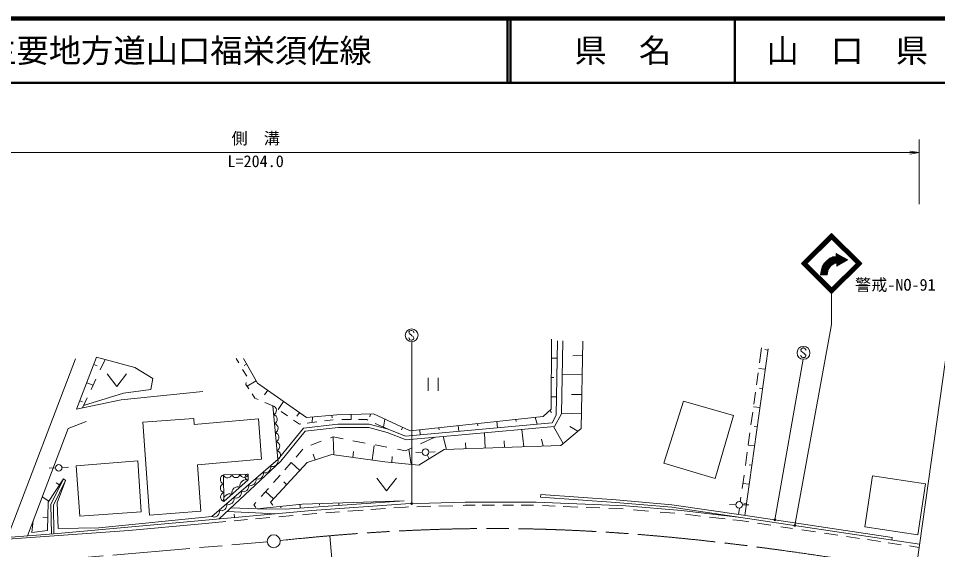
# Model space of a CAD drawing. Units: millimetres, scale not verified. Extents: x 40000 to 680000, y 20000 to 380000.
# Drawn here: x 222022 to 364383, y 297703 to 380000 of the extents above; entities that cross this region are included whole.
import ezdxf
from ezdxf.enums import TextEntityAlignment as Align

# ---------------------------------------------------------------- set-up
doc = ezdxf.new("R2010")
doc.units = ezdxf.units.MM
doc.header["$LTSCALE"] = 1000
doc.linetypes.add('CHAIN', pattern=[18.5, 12, -1.5, 3.5, -1.5])
for name, color, linetype, lineweight in [('M-BGD', 7, 'Continuous', 13), ('M-BMK', 2, 'CHAIN', 13), ('M-BMK-SRVR', 3, 'Continuous', 13), ('M-STR-HTXT', 7, 'Continuous', 13), ('M-STR-STR3', 7, 'Continuous', 13), ('M-STR-STRC', 7, 'Continuous', 13), ('M-TTL', 2, 'Continuous', 140), ('M-TTL-LINE', 7, 'Continuous', 50)]:
    doc.layers.add(name, color=color, linetype=linetype, lineweight=lineweight)
doc.layers.add('M-TTL-TXT', color=7, linetype='Continuous')
doc.styles.add('ＭＳ ゴシック', font='')
doc.styles.get('ＭＳ ゴシック').set_extended_font_data('MS Gothic')

# ---------------------------------------------------------------- blocks, each defined once
blk = doc.blocks.new('open_arrow')
at = {"color": 0, "linetype": 'Continuous', "lineweight": -2}
blk.add_lwpolyline([(7.5, 1.25), (0, 0), (7.5, -1.25)], dxfattribs=at)
blk = doc.blocks.new('filled_dot')
at = {"color": 0, "linetype": 'Continuous', "lineweight": -2, "const_width": 1.25}
blk.add_lwpolyline([(-0.625, 0, 1), (0.625, 0, 1)], format="xyb", close=True, dxfattribs=at)

msp = doc.modelspace()

# ---------------------------------------------------------------- linework, layer by layer
at = {"layer": 'M-BGD'}
for p, q in [((304608, 330326), (304534, 319472)), ((305536, 330069), (305305, 318530)), ((306336, 330053), (306110, 318761)), ((309445, 330004), (309200, 316479)), ((337128, 328938), (336809, 326629)), ((234141, 327526), (231009, 319468)), ((234141, 327526), (240045, 325900)), ((307868, 327705), (309404, 327757)), ((338119, 328801), (334548, 302997)), ((337644, 328683), (338094, 328620)), ((220590, 300291), (230867, 327258)), ((234198, 326165), (233689, 326363)), ((235467, 327160), (234711, 325554)), ((255730, 327319), (256151, 326618)), ((259067, 323469), (256866, 327319)), ((256983, 326221), (257368, 326441)), ((305482, 327363), (304588, 327370)), ((235781, 324950), (237281, 322950)), ((237281, 322950), (238781, 324950)), ((240045, 325900), (242836, 324199)), ((256748, 325622), (257380, 324569)), ((306231, 324814), (309350, 324758)), ((336597, 325095), (336340, 323242)), ((336692, 325786), (337683, 325649)), ((233594, 323181), (232602, 323566)), ((234032, 324112), (233275, 322504)), ((242836, 324199), (242517, 322498)), ((257295, 323579), (257270, 323286)), ((257270, 323286), (257720, 322598)), ((257440, 323027), (258857, 323836)), ((266657, 318189), (259067, 323469)), ((285510, 322324), (285510, 324324)), ((287010, 324324), (287010, 322324)), ((304956, 324367), (304567, 324370)), ((238318, 321940), (232104, 320014)), ((237919, 320903), (250570, 322179)), ((242517, 322498), (238318, 321940)), ((258209, 321852), (258663, 321159)), ((260141, 321689), (260629, 322382)), ((307675, 321712), (309295, 321758)), ((336181, 322090), (335926, 320250)), ((336821, 322739), (337271, 322677)), ((231009, 319468), (237919, 320903)), ((231926, 320611), (231515, 320770)), ((232675, 321227), (231938, 319661)), ((258663, 321159), (259175, 320941)), ((260196, 320505), (261413, 319986)), ((262230, 319429), (263092, 320669)), ((305362, 321364), (304547, 321370)), ((325020, 320692), (322001, 311114)), ((332756, 318504), (325020, 320692)), ((261413, 319986), (261550, 319892)), ((262191, 311659), (261419, 319982)), ((261419, 319982), (262191, 311659)), ((262702, 319107), (263679, 318442)), ((265154, 318379), (265555, 318955)), ((304534, 319472), (303288, 318335)), ((304585, 318969), (304312, 319269)), ((335752, 318994), (335480, 317027)), ((335870, 319842), (336860, 319705)), ((229746, 316453), (232524, 317555)), ((249206, 318024), (241295, 317444)), ((249262, 317092), (249206, 318024)), ((259229, 317968), (249262, 317092)), ((259681, 311727), (259229, 317968)), ((264646, 317782), (265557, 317162)), ((271350, 318592), (266657, 318189)), ((266761, 317315), (268250, 317503)), ((267532, 317412), (267591, 318269)), ((269409, 317650), (270779, 317824)), ((270615, 318115), (270580, 318526)), ((276997, 318739), (271350, 318592)), ((272091, 317859), (273580, 317859)), ((273575, 317859), (273554, 318649)), ((274701, 317859), (275970, 317859)), ((275970, 317859), (276156, 317774)), ((276457, 318268), (276553, 318727)), ((282680, 316099), (276997, 318739)), ((278556, 316676), (278782, 317910)), ((303288, 318335), (282680, 316099)), ((296205, 316581), (296099, 317555)), ((299118, 317547), (299082, 317879)), ((302391, 317141), (302064, 318203)), ((305305, 318530), (304670, 317348)), ((306110, 318761), (305046, 316779)), ((306112, 318851), (309241, 318759)), ((329943, 308695), (332756, 318504)), ((223412, 299833), (229746, 316453)), ((241295, 317444), (242316, 303031)), ((266155, 316529), (262277, 311733)), ((266415, 316055), (262666, 311419)), ((265557, 317162), (265747, 317186)), ((266155, 316529), (271507, 317124)), ((266415, 316055), (271535, 316624)), ((271507, 317124), (276371, 317124)), ((271535, 316624), (276305, 316624)), ((276305, 316624), (279127, 315868)), ((276371, 317124), (279284, 316343)), ((277295, 317253), (279284, 316343)), ((279284, 316343), (281959, 315291)), ((281369, 316250), (281503, 316646)), ((304670, 317348), (281959, 315291)), ((305046, 316779), (282094, 314701)), ((284252, 315499), (284169, 316260)), ((287188, 316252), (287152, 316584)), ((290228, 316040), (290134, 316908)), ((293153, 316900), (293117, 317232)), ((299986, 316321), (300315, 313632)), ((304894, 316766), (306374, 314131)), ((309200, 316479), (306014, 313833)), ((307443, 316801), (308681, 316049)), ((335998, 316796), (336449, 316734)), ((270361, 315004), (270768, 315151)), ((270762, 315149), (270865, 312418)), ((270768, 315151), (272309, 314857)), ((279127, 315868), (282094, 314701)), ((284303, 314079), (286501, 315100)), ((287802, 315218), (288322, 313208)), ((294234, 315800), (294318, 313420)), ((303035, 314791), (303313, 313738)), ((335313, 315819), (335051, 313927)), ((265041, 312049), (266095, 313243)), ((267311, 313898), (268920, 314481)), ((273827, 314568), (275711, 314209)), ((277130, 313835), (276804, 311564)), ((277271, 313911), (279086, 313565)), ((280740, 313250), (282000, 313009)), ((282000, 313009), (282863, 313410)), ((282510, 313246), (282851, 310906)), ((306014, 313833), (287981, 313196)), ((291282, 314250), (291320, 313314)), ((297274, 314559), (297317, 313526)), ((335047, 313899), (336037, 313762)), ((270576, 312460), (266758, 311224)), ((267658, 312471), (267999, 311626)), ((278787, 311279), (270576, 312460)), ((273922, 312896), (273834, 311991)), ((279915, 312123), (279863, 311180)), ((284569, 312784), (283569, 312774)), ((287981, 313196), (284061, 310795)), ((285324, 312362), (285623, 311752)), ((285569, 312804), (286569, 312834)), ((334895, 312805), (334609, 310736)), ((227769, 310354), (226769, 310304)), ((228769, 310404), (229769, 310474)), ((240537, 311445), (230962, 310691)), ((230962, 310691), (231558, 302890)), ((241045, 303539), (240537, 311445)), ((249770, 310852), (259681, 311727)), ((250279, 303680), (249770, 310852)), ((262277, 311733), (251976, 302833)), ((251976, 302833), (262191, 311659)), ((262666, 311419), (253114, 302458)), ((266758, 311224), (261073, 305045)), ((263281, 310056), (264293, 311202)), ((264281, 311189), (265605, 309971)), ((284061, 310795), (278787, 311279)), ((322001, 311114), (329943, 308695)), ((335176, 310853), (335626, 310790)), ((253794, 309291), (257627, 309410)), ((257627, 309410), (253794, 309291)), ((253794, 309291), (253826, 305175)), ((253794, 309291), (253826, 305175)), ((257627, 309410), (257627, 308489)), ((257627, 308489), (257627, 309410)), ((261534, 308078), (262572, 309254)), ((334402, 309238), (334114, 307156)), ((354319, 309140), (353135, 301228)), ((362500, 307916), (354319, 309140)), ((226618, 305041), (228994, 308675)), ((228994, 308675), (227034, 304701)), ((229309, 308409), (227436, 304612)), ((227877, 308053), (228374, 307727)), ((229309, 308409), (228004, 304967)), ((228994, 308675), (229309, 308409)), ((257627, 308489), (253826, 305175)), ((253826, 305175), (257627, 308489)), ((263117, 308183), (263574, 307763)), ((277555, 308787), (279055, 306787)), ((279055, 306787), (280555, 308787)), ((334224, 307956), (335215, 307819)), ((362500, 307916), (361317, 300004)), ((259645, 305939), (260748, 307188)), ((260309, 306690), (261543, 305555)), ((302928, 306244), (302900, 305845)), ((302928, 306244), (314595, 305418)), ((225717, 305881), (226733, 305217)), ((226513, 300672), (226618, 305041)), ((227034, 304701), (227126, 300105)), ((228004, 304967), (228194, 300951)), ((258492, 304633), (258814, 304997)), ((259020, 304046), (265996, 304753)), ((261073, 305045), (261430, 304606)), ((281760, 305275), (263353, 303954)), ((265691, 304122), (265630, 304716)), ((265996, 304753), (281760, 305275)), ((281975, 304801), (267455, 303745)), ((268647, 304613), (268640, 304840)), ((271651, 304550), (271638, 304940)), ((291224, 305065), (281975, 304801)), ((302213, 305065), (291224, 305065)), ((316106, 304484), (302213, 305065)), ((302900, 305845), (314564, 305019)), ((314564, 305019), (323200, 304262)), ((314595, 305418), (323247, 304659)), ((323247, 304659), (333974, 303083)), ((333149, 304654), (332149, 304684)), ((333931, 305837), (333829, 305102)), ((334353, 304909), (334804, 304847)), ((227436, 304612), (227525, 300134)), ((231558, 302890), (241045, 303539)), ((242316, 303031), (250279, 303680)), ((267455, 303745), (250413, 302215)), ((254345, 303612), (262016, 303257)), ((254958, 304187), (259020, 304046)), ((258821, 304221), (258492, 304633)), ((263353, 303954), (259020, 304046)), ((262667, 304198), (262646, 304413)), ((267495, 303247), (266026, 303115)), ((268232, 303300), (267495, 303247)), ((271764, 303557), (269630, 303402)), ((275400, 303822), (273052, 303651)), ((278892, 304076), (276612, 303910)), ((282000, 304302), (280151, 304167)), ((282457, 304315), (282000, 304302)), ((285917, 304414), (283726, 304351)), ((289329, 304511), (287129, 304448)), ((291231, 304565), (290888, 304556)), ((292748, 304565), (291231, 304565)), ((295746, 304565), (293854, 304565)), ((298715, 304565), (297027, 304565)), ((301800, 304565), (299908, 304565)), ((305135, 304443), (303206, 304523)), ((308680, 304294), (306386, 304390)), ((312095, 304152), (309956, 304241)), ((315686, 304001), (313441, 304095)), ((324722, 303744), (316106, 304484)), ((319632, 303680), (317263, 303883)), ((323663, 303333), (321396, 303528)), ((323200, 304262), (333916, 302688)), ((333916, 302688), (324722, 303744)), ((333696, 304138), (333558, 303144)), ((334149, 304644), (335149, 304654)), ((224311, 302192), (224101, 300358)), ((225783, 302715), (226561, 302696)), ((250413, 302215), (228140, 300179)), ((234486, 301078), (251976, 302833)), ((254133, 302047), (250458, 301717)), ((255437, 303178), (255483, 302670)), ((257511, 302350), (255438, 302164)), ((260942, 302658), (258718, 302459)), ((264572, 302984), (262344, 302784)), ((327663, 302903), (325325, 303172)), ((331494, 302463), (329053, 302743)), ((333850, 302192), (332667, 302328)), ((335121, 302002), (333850, 302192)), ((361582, 298549), (333916, 302688)), ((357335, 299589), (333974, 303083)), ((239147, 300683), (199188, 297761)), ((224101, 300358), (226513, 300672)), ((228194, 300951), (234486, 301078)), ((250458, 301717), (239147, 300683)), ((338571, 301486), (336476, 301799)), ((341919, 300985), (340104, 301256)), ((345469, 300454), (343362, 300769)), ((353135, 301228), (361317, 300004)), ((228140, 300179), (199164, 298060)), ((348937, 299935), (346879, 300243)), ((352263, 299437), (350266, 299736)), ((355513, 298951), (353537, 299247)), ((357335, 299589), (357303, 299189)), ((358738, 298469), (356735, 298768)), ((361512, 298054), (360045, 298273))]:
    msp.add_line(p, q, dxfattribs=at)
for centre in [(285066, 312791), (228265, 310379), (333648, 304636)]:
    msp.add_circle(centre, 500, dxfattribs=at)
for centre, radius, start, end in [((261249, 319266), 735, 293.95488, 76.63921), ((261378, 317879), 735, 293.95488, 76.63921), ((261506, 316492), 735, 293.95488, 76.63921), ((261635, 315105), 735, 293.95488, 76.63921), ((261764, 313718), 735, 293.95488, 76.63921), ((261892, 312330), 735, 293.95488, 76.63921), ((260284, 310424), 812, 243.44152, 18.21251), ((261419, 311405), 812, 243.44152, 18.21251), ((254020, 308607), 721, 108.27745, 252.604), ((254428, 309470), 659, 195.70971, 347.84237), ((255706, 309509), 659, 195.70971, 347.84237), ((256984, 309549), 659, 195.70971, 347.84237), ((257590, 308950), 462, 85.3029, 274.6971), ((259149, 309444), 812, 243.44152, 18.21251), ((254031, 307235), 721, 108.27745, 252.604), ((257294, 307592), 957, 69.5924, 192.57111), ((256879, 307482), 812, 243.44152, 18.21251), ((258014, 308463), 812, 243.44152, 18.21251), ((254041, 305862), 721, 108.27745, 252.604), ((254759, 305383), 957, 69.5924, 192.57111), ((256027, 306488), 957, 69.5924, 192.57111), ((255744, 306502), 812, 243.44152, 18.21251), ((253475, 304541), 812, 243.44152, 18.21251), ((254609, 305521), 812, 243.44152, 18.21251), ((252340, 303560), 812, 243.44152, 18.21251)]:
    msp.add_arc(centre, radius, start, end, dxfattribs=at)
at = {"layer": 'M-BMK'}
msp.add_line((162902, 290551), (260576, 298913), dxfattribs=at)
msp.add_open_spline([(262565, 299123), (265083, 299371), (267602, 299620), (270124, 299838), (274519, 300219), (278923, 300508), (283331, 300700), (287534, 300884), (291741, 300980), (295949, 300973), (303460, 300960), (310972, 300621), (318461, 300020), (323616, 299605), (328761, 299067), (333892, 298431), (342628, 297349), (351327, 295985), (360026, 294621)], degree=3, knots=[0, 0, 0, 0, 1, 1, 1, 2, 2, 2, 3, 3, 3, 4, 4, 4, 5, 5, 5, 6, 6, 6, 6], dxfattribs=at)
at = {"layer": 'M-BMK-SRVR'}
msp.add_line((367354, 339546), (361143, 295431), dxfattribs=at)
msp.add_circle((261572, 298998), 1000, dxfattribs=at)
at = {"layer": 'M-STR-HTXT'}
msp.add_line((270255, 299832), (274624, 251506), dxfattribs=at)
at = {"layer": 'M-STR-STR3'}
for p, q in [((361512, 351212), (361512, 361212)), ((361512, 359212), (156036, 359212))]:
    msp.add_line(p, q, dxfattribs=at)
at = {"layer": 'M-STR-STRC'}
for p, q in [((347972, 346694), (343305, 342027)), ((347972, 346553), (343447, 342027)), ((347972, 346411), (343588, 342027)), ((347972, 346270), (343730, 342027)), ((348043, 346199), (343800, 341956)), ((348114, 346128), (343871, 341886)), ((348184, 346058), (343942, 341815)), ((352003, 341815), (347760, 346058)), ((352074, 341886), (347831, 346128)), ((352144, 341956), (347902, 346199)), ((352639, 342027), (347972, 346694)), ((352498, 342027), (347972, 346553)), ((352356, 342027), (347972, 346411)), ((352215, 342027), (347972, 346270)), ((348691, 343092), (348691, 343592)), ((348691, 343592), (349722, 342562)), ((348691, 343592), (350453, 342575)), ((348791, 341631), (348791, 343534)), ((348891, 341731), (348891, 343476)), ((348991, 341831), (348991, 343419)), ((349091, 341789), (349091, 343361)), ((349191, 341846), (349191, 343303)), ((349291, 341904), (349291, 343245)), ((349391, 341962), (349391, 343188)), ((349491, 342020), (349491, 343130)), ((347972, 337360), (343305, 342027)), ((347972, 337502), (343447, 342027)), ((347972, 337643), (343588, 342027)), ((347972, 337785), (343730, 342027)), ((348043, 337855), (343800, 342098)), ((348114, 337926), (343871, 342169)), ((348184, 337997), (343942, 342239)), ((347204, 342464), (346495, 341487)), ((346816, 342023), (346495, 341487)), ((347273, 342389), (346589, 341447)), ((347343, 342315), (346683, 341407)), ((347412, 342240), (346777, 341366)), ((347204, 342464), (346816, 342023)), ((347482, 342166), (346871, 341326)), ((347551, 342091), (346966, 341285)), ((347620, 342016), (347060, 341245)), ((347690, 341942), (347154, 341204)), ((348159, 343059), (347204, 342464)), ((347698, 342855), (347204, 342464)), ((347759, 341867), (347248, 341164)), ((348191, 342960), (347273, 342389)), ((348222, 342862), (347343, 342315)), ((347829, 341793), (347343, 341124)), ((348253, 342764), (347412, 342240)), ((347437, 341083), (347898, 341718)), ((348285, 342666), (347482, 342166)), ((348316, 342567), (347551, 342091)), ((348348, 342469), (347620, 342016)), ((348379, 342371), (347690, 341942)), ((348159, 343059), (347698, 342855)), ((348411, 342273), (347759, 341867)), ((352003, 342239), (347760, 337997)), ((348442, 342174), (347829, 341793)), ((352074, 342169), (347831, 337926)), ((347898, 341718), (348473, 342076)), ((352144, 342098), (347902, 337855)), ((352215, 342027), (347972, 337785)), ((352356, 342027), (347972, 337643)), ((352498, 342027), (347972, 337502)), ((352639, 342027), (347972, 337360)), ((348691, 343092), (348159, 343059)), ((348791, 342998), (348191, 342960)), ((348791, 342898), (348222, 342862)), ((348791, 342797), (348253, 342764)), ((348791, 342697), (348285, 342666)), ((348791, 342597), (348316, 342567)), ((348791, 342497), (348348, 342469)), ((348791, 342397), (348379, 342371)), ((348791, 342297), (348411, 342273)), ((348791, 342196), (348442, 342174)), ((348473, 342076), (348754, 342094)), ((348691, 343092), (348688, 343092)), ((348754, 341594), (350453, 342575)), ((348754, 341594), (349722, 342562)), ((348754, 342094), (348754, 341594)), ((349591, 342077), (349591, 343072)), ((349691, 342135), (349691, 343014)), ((349791, 342193), (349791, 342957)), ((349891, 342251), (349891, 342899)), ((349991, 342308), (349991, 342841)), ((350091, 342366), (350091, 342784)), ((350191, 342424), (350191, 342726)), ((350291, 342482), (350291, 342668)), ((350391, 342539), (350391, 342610)), ((346495, 341487), (346268, 340258)), ((346346, 340910), (346268, 340258)), ((347285, 340258), (346268, 340258)), ((346495, 341487), (346346, 340910)), ((346589, 341447), (346370, 340258)), ((346683, 341407), (346471, 340258)), ((346777, 341366), (346573, 340258)), ((346871, 341326), (346675, 340258)), ((346966, 341285), (346777, 340258)), ((347060, 341245), (346878, 340258)), ((347154, 341204), (346980, 340258)), ((347248, 341164), (347082, 340258)), ((347343, 341124), (347183, 340258)), ((347285, 340258), (347437, 341083)), ((347972, 337360), (347972, 332565)), ((342282, 301436), (347972, 332565)), ((282639, 331602), (282516, 331417)), ((282516, 331417), (282518, 331286)), ((282518, 330438), (282516, 330559)), ((282518, 331286), (282581, 331157)), ((282558, 330335), (282518, 330438)), ((282642, 330224), (282558, 330335)), ((282581, 331157), (282837, 330975)), ((282832, 331667), (282639, 331602)), ((282953, 331665), (282832, 331667)), ((282837, 330975), (282966, 330843)), ((283203, 331546), (282953, 331665)), ((282966, 330843), (283145, 330727)), ((283206, 330285), (283063, 330193)), ((283145, 330727), (283271, 330527)), ((283266, 331415), (283203, 331546)), ((283266, 330417), (283206, 330285)), ((283266, 331286), (283266, 331415)), ((283271, 330527), (283266, 330417)), ((282829, 330164), (282642, 330224)), ((282963, 330164), (282829, 330164)), ((282931, 304828), (282931, 329905)), ((283063, 330193), (282963, 330164)), ((343331, 328881), (343207, 328697)), ((343523, 328947), (343331, 328881)), ((343644, 328944), (343523, 328947)), ((343894, 328826), (343644, 328944)), ((343207, 328697), (343210, 328565)), ((343210, 327717), (343207, 327838)), ((343210, 328565), (343273, 328436)), ((343249, 327615), (343210, 327717)), ((343333, 327504), (343249, 327615)), ((343273, 328436), (343528, 328254)), ((343520, 327443), (343333, 327504)), ((343655, 327443), (343520, 327443)), ((343528, 328254), (343657, 328123)), ((343755, 327472), (343655, 327443)), ((343657, 328123), (343836, 328007)), ((343897, 327564), (343755, 327472)), ((343836, 328007), (343963, 327807)), ((343957, 328694), (343894, 328826)), ((343957, 327696), (343897, 327564)), ((343957, 328565), (343957, 328694)), ((343963, 327807), (343957, 327696)), ((339176, 302305), (343563, 327186))]:
    msp.add_line(p, q, dxfattribs=at)
for centre in [(282923, 330905), (343614, 328184)]:
    msp.add_circle(centre, 1000, dxfattribs=at)
at = {"layer": 'M-TTL'}
msp.add_line((680000, 380000), (40000, 380000), dxfattribs=at)
at = {"layer": 'M-TTL-LINE'}
for p, q in [((297750, 380000), (297750, 370000)), ((298250, 380000), (298250, 370000)), ((333000, 380000), (333000, 370000)), ((40000, 370000), (680000, 370000))]:
    msp.add_line(p, q, dxfattribs=at)

# ---------------------------------------------------------------- block references
at = {"layer": 'M-STR-STR3', "xscale": 193, "yscale": 193, "rotation": 180}
msp.add_blockref('open_arrow', (361512, 359212), dxfattribs=at)
at = {"layer": 'M-STR-STRC', "xscale": 160, "yscale": 160}
for p, rotation in [((282931, 304828), 90), ((339176, 302305), 80), ((342282, 301436), 79.6)]:
    msp.add_blockref('filled_dot', p, dxfattribs=dict(at, rotation=rotation))

# ---------------------------------------------------------------- texts
at = {"layer": 'M-STR-STR3', "style": 'ＭＳ ゴシック'}
for s, p in [('側\u3000溝', (255024, 359952)), ('L=204.0', (254399, 356405))]:
    msp.add_text(s, height=1833, dxfattribs=at).set_placement(p, align=Align.BOTTOM_LEFT)
at = {"layer": 'M-STR-STRC', "style": 'ＭＳ ゴシック'}
msp.add_text('警戒-NO-91', height=1833, dxfattribs=at).set_placement((351598, 337263), align=Align.BOTTOM_LEFT)
at = {"layer": 'M-TTL-TXT', "style": 'ＭＳ ゴシック'}
msp.add_text('主要地方道山口福栄須佐線', height=3666, dxfattribs=at).set_placement((216734, 375000), align=Align.MIDDLE_LEFT)
for s, p in [('県\u3000名', (315625, 375000)), ('山\u3000口\u3000県', (350375, 375000))]:
    msp.add_text(s, height=3666, dxfattribs=at).set_placement(p, align=Align.MIDDLE_CENTER)

doc.saveas('drawing.dxf')
